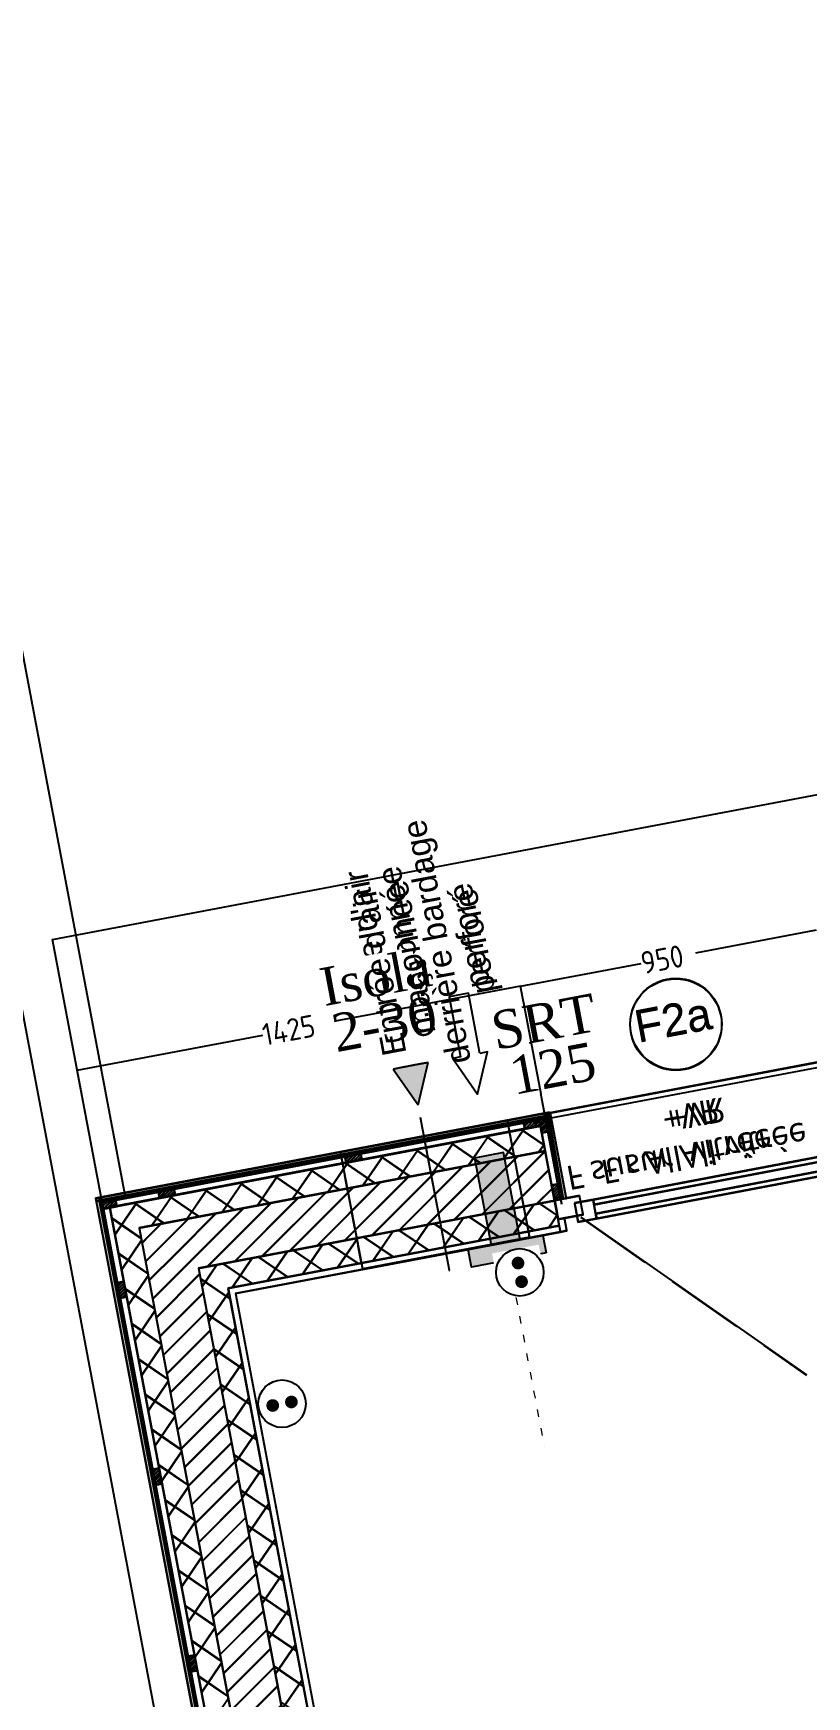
# Model space of a CAD drawing. Header units: centimetres. Extents: x 209280 to 319866, y -365283 to -277503.
# Drawn here: x 237025 to 239468, y -325713 to -320463 of the extents above; entities that cross this region are included whole.
import ezdxf

# ---------------------------------------------------------------- set-up
doc = ezdxf.new("R2010")
doc.units = ezdxf.units.CM
for name, pattern in [('ACAD_ISO03W100', [30, 12, -18]), ('prelem_vmc', [0.222222, 0.111111, -0.111111]), ('prlm_eu-4', [1.574803, 0.984252, -0.19685, 0.19685, -0.19685]), ('Style de ligne -2', [0.694425, 0.48607, -0.208355])]:
    doc.linetypes.add(name, pattern=pattern)
doc.layers.get('0').update_dxf_attribs({"color": 252})
for name, color, linetype, lineweight in [('0-PROJET-BOIS', 7, 'Continuous', 5), ('0-PROJET-DESSINS CRÉES', 7, 'Continuous', 9), ("0-PROJET-ENTREE D'AIR", 7, 'Continuous', 18), ('0-PROJET-MENUISERIES EXT', 7, 'Continuous', 5), ('0-PROJET-MUR BETON', 7, 'Continuous', 35), ('0-PROJET-TEXTE', 7, 'Continuous', 5), ('prlm-ELEC-CFO', 1, 'Continuous', 25)]:
    doc.layers.add(name, color=color, linetype=linetype, lineweight=lineweight)
for name, color, linetype in [('3-BAT C-Niveau 1', 252, 'Continuous'), ('prlm-MOD-PB', 123, 'Continuous'), ('prlm-VMC', 93, 'Continuous')]:
    doc.layers.add(name, color=color, linetype=linetype)
doc.layers.add('prlm-ZEROPLOT', color=254, linetype='Continuous', plot=False)
doc.styles.add('Helvetica', font='arial.ttf')
doc.styles.add('Lucida Grande', font='')
doc.styles.add('prlm-vmc', font='pala.ttf', dxfattribs={"height": 14})
doc.styles.get("Standard").update_dxf_attribs({"font": 'isocp.shx', "height": 100})
doc.styles.get('Lucida Grande').set_extended_font_data('Lucida Grande')
pattern_1 = [(45, (89146.82, 134700.79), (-31.2347524, 39.0434405), [])]
pattern_2 = [(45, (0, 0), (0, -1), [])]

# ---------------------------------------------------------------- blocks, each defined once
blk = doc.blocks.new('Groupe-39-1')
at = {"linetype": 'Continuous'}
for p, q in [((14665.18, -44984.62), (14835.52, -45884.08)), ((14932.25, -46507.73), (14648.45, -45009.16))]:
    blk.add_line(p, q, dxfattribs=at)
blk = doc.blocks.new('Groupe-246-1')
at = {"linetype": 'Continuous'}
h = blk.add_hatch(dxfattribs=at)
h.set_pattern_fill('BOIS 45', color=256, style=0, pattern_type=2)
h.set_pattern_definition(pattern_2)
h.paths.add_polyline_path([(14961.18, -45859.57), (14966.1, -45858.64), (14966.6, -45861.29), (14961.69, -45862.22)])
h = blk.add_hatch(dxfattribs=at)
h.set_pattern_fill('BOIS 45', color=256, style=0, pattern_type=2)
h.set_pattern_definition(pattern_2)
h.paths.add_polyline_path([(14961.18, -45859.57), (14966.1, -45858.64), (14966.6, -45861.29), (14961.69, -45862.22)])
h = blk.add_hatch(dxfattribs=at)
h.set_pattern_fill('BOIS 45', color=256, style=0, pattern_type=2)
h.set_pattern_definition(pattern_2)
h.paths.add_polyline_path([(14967.03, -45863.55), (14966.1, -45858.64), (14968.75, -45858.14), (14969.68, -45863.05)])
h = blk.add_hatch(dxfattribs=at)
h.set_pattern_fill('BOIS 45', color=256, style=0, pattern_type=2)
h.set_pattern_definition(pattern_2)
h.paths.add_polyline_path([(14967.03, -45863.55), (14966.1, -45858.64), (14968.75, -45858.14), (14969.68, -45863.05)])
h = blk.add_hatch(dxfattribs=at)
h.set_pattern_fill('BOIS 45', color=256, style=0, pattern_type=2)
h.set_pattern_definition(pattern_2)
h.paths.add_polyline_path([(14904.74, -45870.26), (14909.66, -45869.33), (14910.16, -45871.98), (14905.25, -45872.91)])
h = blk.add_hatch(dxfattribs=at)
h.set_pattern_fill('BOIS 45', color=256, style=0, pattern_type=2)
h.set_pattern_definition(pattern_2)
h.paths.add_polyline_path([(14904.74, -45870.26), (14909.66, -45869.33), (14910.16, -45871.98), (14905.25, -45872.91)])
h = blk.add_hatch(dxfattribs=at)
h.set_pattern_fill('BOIS 45', color=256, style=0, pattern_type=2)
h.set_pattern_definition(pattern_2)
h.paths.add_polyline_path([(14845.79, -45881.42), (14850.7, -45880.49), (14851.21, -45883.15), (14846.29, -45884.08)])
h = blk.add_hatch(dxfattribs=at)
h.set_pattern_fill('BOIS 45', color=256, style=0, pattern_type=2)
h.set_pattern_definition(pattern_2)
h.paths.add_polyline_path([(14845.79, -45881.42), (14850.7, -45880.49), (14851.21, -45883.15), (14846.29, -45884.08)])
h = blk.add_hatch(dxfattribs=at)
h.set_pattern_fill('BOIS 45', color=256, style=0, pattern_type=2)
h.set_pattern_definition(pattern_2)
h.paths.add_polyline_path([(14971.06, -45884.87), (14970.13, -45879.96), (14972.79, -45879.46), (14973.72, -45884.37)])
h = blk.add_hatch(dxfattribs=at)
h.set_pattern_fill('BOIS 45', color=256, style=0, pattern_type=2)
h.set_pattern_definition(pattern_2)
h.paths.add_polyline_path([(14971.06, -45884.87), (14970.13, -45879.96), (14972.79, -45879.46), (14973.72, -45884.37)])
h = blk.add_hatch(dxfattribs=at)
h.set_pattern_fill('BOIS 45', color=256, style=0, pattern_type=2)
h.set_pattern_definition(pattern_2)
h.paths.add_polyline_path([(14827.36, -45885.02), (14832.27, -45884.09), (14832.78, -45886.75), (14827.86, -45887.68)])
h = blk.add_hatch(dxfattribs=at)
h.set_pattern_fill('BOIS 45', color=256, style=0, pattern_type=2)
h.set_pattern_definition(pattern_2)
h.paths.add_polyline_path([(14833.19, -45915.81), (14832.26, -45910.89), (14834.91, -45910.39), (14835.84, -45915.3)])
h = blk.add_hatch(dxfattribs=at)
h.set_pattern_fill('BOIS 45', color=256, style=0, pattern_type=2)
h.set_pattern_definition(pattern_2)
h.paths.add_polyline_path([(14844.35, -45974.76), (14843.42, -45969.84), (14846.08, -45969.34), (14847.01, -45974.25)])
h = blk.add_hatch(dxfattribs=at)
h.set_pattern_fill('BOIS 45', color=256, style=0, pattern_type=2)
h.set_pattern_definition(pattern_2)
h.paths.add_polyline_path([(14855.52, -46033.71), (14854.59, -46028.8), (14857.24, -46028.29), (14858.17, -46033.21)])
h = blk.add_hatch(dxfattribs=at)
h.set_pattern_fill('BOIS 45', color=256, style=0, pattern_type=2)
h.set_pattern_definition(pattern_2)
h.paths.add_polyline_path([(14866.68, -46092.66), (14865.75, -46087.75), (14868.4, -46087.25), (14869.34, -46092.16)])
h = blk.add_hatch(dxfattribs=at)
h.set_pattern_fill('BOIS 45', color=256, style=0, pattern_type=2)
h.set_pattern_definition(pattern_2)
h.paths.add_polyline_path([(14877.85, -46151.61), (14876.92, -46146.7), (14879.57, -46146.2), (14880.5, -46151.11)])
h = blk.add_hatch(dxfattribs=at)
h.set_pattern_fill('BOIS 45', color=256, style=0, pattern_type=2)
h.set_pattern_definition(pattern_2)
h.paths.add_polyline_path([(14889.48, -46213.02), (14888.54, -46208.11), (14891.2, -46207.6), (14892.13, -46212.52)])
h = blk.add_hatch(dxfattribs=at)
h.set_pattern_fill('BOIS 45', color=256, style=0, pattern_type=2)
h.set_pattern_definition(pattern_2)
h.paths.add_polyline_path([(14900.64, -46271.97), (14899.71, -46267.06), (14902.36, -46266.56), (14903.29, -46271.47)])
h = blk.add_hatch(dxfattribs=at)
h.set_pattern_fill('BOIS 45', color=256, style=0, pattern_type=2)
h.set_pattern_definition(pattern_2)
h.paths.add_polyline_path([(14907.36, -46307.44), (14906.43, -46302.52), (14909.08, -46302.02), (14910.01, -46306.93)])
h = blk.add_hatch(dxfattribs=at)
h.set_pattern_fill('BOIS 45', color=256, style=0, pattern_type=2)
h.set_pattern_definition(pattern_2)
h.paths.add_polyline_path([(14907.36, -46307.44), (14912.27, -46306.51), (14912.77, -46309.16), (14907.86, -46310.09)])
h = blk.add_hatch(dxfattribs=at)
h.set_pattern_fill('BOIS 45', color=256, style=0, pattern_type=2)
h.set_pattern_definition(pattern_2)
h.paths.add_polyline_path([(14928.68, -46303.4), (14933.59, -46302.47), (14934.09, -46305.12), (14929.18, -46306.05)])
at = {"linetype": 'Continuous', "flags": 128}
for points in [[(14826.36, -45885.1), (14826.17, -45884.12), (14969.55, -45856.97), (14969.73, -45857.95)], [(14966.6, -45861.29), (14830.5, -45887.07), (14910.01, -46306.93), (14933.59, -46302.47), (14934.14, -46305.37), (14907.95, -46310.33), (14827.34, -45884.92), (14969.15, -45858.06), (14973.72, -45884.37), (14971.06, -45884.87)], [(14961.18, -45859.57), (14966.1, -45858.64), (14966.6, -45861.29), (14961.69, -45862.22)], [(14961.18, -45859.57), (14966.1, -45858.64), (14966.6, -45861.29), (14961.69, -45862.22)], [(14967.03, -45863.55), (14966.1, -45858.64), (14968.75, -45858.14), (14969.68, -45863.05)], [(14967.03, -45863.55), (14966.1, -45858.64), (14968.75, -45858.14), (14969.68, -45863.05)], [(14968.75, -45858.14), (14969.73, -45857.95), (14974.7, -45884.19), (14973.72, -45884.37)], [(14968.75, -45858.14), (14969.73, -45857.95), (14974.7, -45884.19), (14973.72, -45884.37)], [(14904.74, -45870.26), (14909.66, -45869.33), (14910.16, -45871.98), (14905.25, -45872.91)], [(14904.74, -45870.26), (14909.66, -45869.33), (14910.16, -45871.98), (14905.25, -45872.91)], [(14845.79, -45881.42), (14850.7, -45880.49), (14851.21, -45883.15), (14846.29, -45884.08)], [(14845.79, -45881.42), (14850.7, -45880.49), (14851.21, -45883.15), (14846.29, -45884.08)], [(14971.06, -45884.87), (14970.13, -45879.96), (14972.79, -45879.46), (14973.72, -45884.37)], [(14971.06, -45884.87), (14970.13, -45879.96), (14972.79, -45879.46), (14973.72, -45884.37)], [(14826.17, -45884.12), (14827.15, -45883.93), (14908.04, -46311.07), (14907.06, -46311.26)], [(14827.36, -45885.02), (14832.27, -45884.09), (14832.78, -45886.75), (14827.86, -45887.68)], [(14833.19, -45915.81), (14832.26, -45910.89), (14834.91, -45910.39), (14835.84, -45915.3)], [(14844.35, -45974.76), (14843.42, -45969.84), (14846.08, -45969.34), (14847.01, -45974.25)], [(14855.52, -46033.71), (14854.59, -46028.8), (14857.24, -46028.29), (14858.17, -46033.21)], [(14866.68, -46092.66), (14865.75, -46087.75), (14868.4, -46087.25), (14869.34, -46092.16)], [(14877.85, -46151.61), (14876.92, -46146.7), (14879.57, -46146.2), (14880.5, -46151.11)], [(14889.48, -46213.02), (14888.54, -46208.11), (14891.2, -46207.6), (14892.13, -46212.52)], [(14900.64, -46271.97), (14899.71, -46267.06), (14902.36, -46266.56), (14903.29, -46271.47)], [(14907.36, -46307.44), (14906.43, -46302.52), (14909.08, -46302.02), (14910.01, -46306.93)], [(14907.36, -46307.44), (14912.27, -46306.51), (14912.77, -46309.16), (14907.86, -46310.09)], [(14908.09, -46311.06), (14907.9, -46310.08), (14934.09, -46305.12), (14934.28, -46306.1)], [(14928.68, -46303.4), (14933.59, -46302.47), (14934.09, -46305.12), (14929.18, -46306.05)]]:
    blk.add_lwpolyline(points, close=True, dxfattribs=at)
blk = doc.blocks.new('Groupe-283-1')
at = {"linetype": 'Continuous'}
blk.add_circle((15009.37, -45829.24), 14.45, dxfattribs=at)
at = {"insert": (14995.56, -45825.13), "char_height": 10.087, "attachment_point": 1, "rotation": 10.7236, "line_spacing_factor": 0.834288, "style": 'Helvetica'}
blk.add_mtext('F2a', dxfattribs=at)
blk = doc.blocks.new('PORTE FENETRE TYPE 3')
at = {"linetype": 'Style de ligne -2', "ltscale": 50.8}
blk.add_line((5.11, 14.73), (65.94, 76.94), dxfattribs=at)
at = {"linetype": 'Continuous', "lineweight": 25, "flags": 128}
for points in [[(-2, 18), (0, 18), (0, 14)], [(97, 18), (95, 18), (95, 14)], [(0, 7.7), (0, -18), (-2, -18)], [(95, 7.7), (95, -18), (97, -18)]]:
    blk.add_lwpolyline(points, dxfattribs=at)
at = {"linetype": 'Continuous', "flags": 128}
for points in [[(4, 16), (10, 16), (10, 10), (4, 10)], [(10, 16), (85, 16), (85, 14.5), (10, 14.5)], [(85, 16), (91, 16), (91, 10), (85, 10)], [(-2, 14), (6, 14), (6, 8), (-2, 8)], [(10, 11.5), (85, 11.5), (85, 10), (10, 10)], [(89, 14), (97, 14), (97, 8), (89, 8)]]:
    blk.add_lwpolyline(points, close=True, dxfattribs=at)
blk.add_lwpolyline([(0, 9.5), (0, -19.5), (95, -19.5), (95, 9.5)], dxfattribs=at)
at = {"linetype": 'Style de ligne -2', "ltscale": 50.8}
blk.add_arc((4, 16), 87, 360, 44.5337, dxfattribs=at)
at = {"insert": (47.21, 5.79), "char_height": 7.6206, "attachment_point": 2, "line_spacing_factor": 0.978845, "style": 'Lucida Grande'}
blk.add_mtext('F sur All vitrée\\P+VR ', dxfattribs=at)
blk = doc.blocks.new('MTC 125-H1')
at = {"linetype": 'prlm_eu-4', "lineweight": 18, "ltscale": 50.8}
for q in [(0, 25.57), (0, 19.68)]:
    blk.add_line((0, -23.6), q, dxfattribs=at)
at = {"linetype": 'Continuous', "lineweight": 18, "flags": 128}
blk.add_lwpolyline([(3.09, 42.18), (-3.09, 42.18), (-5.59, 42.18), (0, 29.68), (5.59, 42.18)], close=True, dxfattribs=at)
at = {"linetype": 'Continuous', "flags": 128}
blk.add_lwpolyline([(-26.8, 19.68), (26.8, 19.68), (26.8, -18), (-26.8, -18)], close=True, dxfattribs=at)
at = {"linetype": 'prelem_vmc', "ltscale": 50.8, "flags": 128}
blk.add_lwpolyline([(-26.8, 19.68), (26.8, 19.68), (26.8, -18), (-26.8, -18)], close=True, dxfattribs=at)
at = {"insert": (-9.53, 79.29), "char_height": 7.5654, "attachment_point": 2, "rotation": 90, "line_spacing_factor": 0.834288, "style": 'Helvetica'}
blk.add_mtext("Entrée d'air\\P maçonnée\\Pderrière bardage\\Pperforé", dxfattribs=at)
blk = doc.blocks.new('xi.EA-Ma')
at = {"layer": 'prlm-MOD-PB'}
blk.add_hatch(color=0, dxfattribs=at).paths.add_polyline_path([(-4.65, 0), (-4.65, -28), (4.65, -28), (4.65, 0)])
at = {"layer": 'prlm-VMC', "linetype": 'ByBlock'}
blk.add_hatch(color=0, dxfattribs=at).paths.add_polyline_path([(-12, 5.6), (12, 5.6), (12, 0), (-12, 0)])
at = {"layer": 'prlm-MOD-PB', "color": 0, "linetype": 'ByBlock', "lineweight": -2, "flags": 128}
blk.add_lwpolyline([(-4.65, 0), (-4.65, -28), (4.65, -28), (4.65, 0)], close=True, dxfattribs=at)
at = {"layer": 'prlm-VMC', "color": 0, "linetype": 'ByBlock', "flags": 128}
for points in [[(-12, 5.6), (12, 5.6), (12, 0), (-12, 0)], [(-3.09, -60.19), (-3.09, -79.51), (3.09, -79.51), (3.09, -60.19), (5.59, -60.19), (0, -47.69), (-5.59, -60.19)]]:
    blk.add_lwpolyline(points, close=True, dxfattribs=at)
at = {"layer": 'prlm-ZEROPLOT', "color": 250, "linetype": 'ACAD_ISO03W100', "lineweight": 0, "ltscale": 0.2}
blk.add_lwpolyline([(0, 5.6), (0, 65.6)], dxfattribs=at)
blk = doc.blocks.new('xi.PC')
at = {"color": 0, "lineweight": 5}
blk.add_wipeout([(-7.5, -7.5), (7.5, -7.5), (7.5, 7.5), (-7.5, 7.5)], dxfattribs=at).dxf.layer = 'prlm-ELEC-CFO'
at = {"layer": 'prlm-ELEC-CFO', "color": 0, "linetype": 'ByBlock', "lineweight": 5, "const_width": 2}
for points in [[(-4, 0, 1), (-2, 0, 1)], [(2, 0, 1), (4, 0, 1)]]:
    blk.add_lwpolyline(points, format="xyb", close=True, dxfattribs=at)
at = {"layer": 'prlm-ELEC-CFO', "color": 0, "linetype": 'ByBlock', "lineweight": -2}
blk.add_circle((0, 0), 7.5, dxfattribs=at)

msp = doc.modelspace()

# ---------------------------------------------------------------- hatches: boundary and pattern name
at = {"layer": '0-PROJET-BOIS', "lineweight": 25}
for points in [[(237224.738, -324148.282), (237222.877, -324138.457), (238656.618, -323866.937), (238658.479, -323876.762)], [(238648.654, -323878.623), (238658.479, -323876.762), (238708.16, -324139.099), (238698.335, -324140.96)], [(238648.654, -323878.623), (238658.479, -323876.762), (238708.16, -324139.099), (238698.335, -324140.96)]]:
    msp.add_hatch(color=256, dxfattribs=at).paths.add_polyline_path(points)
at = {"layer": "0-PROJET-ENTREE D'AIR", "lineweight": 25}
msp.add_hatch(color=256, dxfattribs=at).paths.add_polyline_path([(238247.192, -323715.689), (238186.537, -323727.176), (238161.974, -323731.827), (238240.127, -323844.269), (238271.755, -323711.037)])
at = {"layer": '3-BAT C-Niveau 1', "linetype": 'Continuous'}
h = msp.add_hatch(dxfattribs=at)
h.set_pattern_fill('02_ISOLANT', color=256, scale=10, angle=10.723595, style=0, pattern_type=2)
h.set_pattern_definition([(55.723595, (88960.93, 134700.79), (-66.106423, 45.054865), []), (145.723595, (88960.93, 134700.79), (45.054865, 66.106423), [])])
h.paths.add_polyline_path([(237265.88, -324169.889), (237359.368, -324233.606), (238641.8, -323990.741), (238626.914, -323912.138)])
h = msp.add_hatch(dxfattribs=at)
h.set_pattern_fill('MURS MACONNERIE-2', color=256, scale=10, style=0, pattern_type=2)
h.set_pattern_definition(pattern_1)
h.paths.add_polyline_path([(237359.368, -324233.606), (237546.346, -324361.04), (238671.571, -324147.947), (238641.8, -323990.741)])
h = msp.add_hatch(dxfattribs=at)
h.set_pattern_fill('02_ISOLANT', color=256, scale=10, angle=10.723595, style=0, pattern_type=2)
h.set_pattern_definition([(55.723595, (88960.93, 134700.79), (-66.106423, 45.054865), []), (145.723595, (88960.93, 134700.79), (45.054865, 66.106423), [])])
h.paths.add_polyline_path([(237546.346, -324361.04), (237639.834, -324424.758), (238686.457, -324226.55), (238671.571, -324147.947)])
h = msp.add_hatch(dxfattribs=at)
h.set_pattern_fill('02_ISOLANT', color=256, scale=10, angle=-79.276399, style=0, pattern_type=2)
h.set_pattern_definition([(325.7236, (88960.93, 134700.79), (45.054858, 66.106428), []), (55.7236, (88960.93, 134700.79), (66.106428, -45.054858), [])])
h.paths.add_polyline_path([(237359.368, -324233.606), (237265.88, -324169.889), (238061.015, -328368.542), (238139.618, -328353.657)])
h = msp.add_hatch(dxfattribs=at)
h.set_pattern_fill('MURS MACONNERIE-2', color=256, scale=10, style=0, pattern_type=2)
h.set_pattern_definition(pattern_1)
h.paths.add_polyline_path([(237546.346, -324361.04), (237359.368, -324233.606), (238139.618, -328353.657), (238296.824, -328323.885)])
h = msp.add_hatch(dxfattribs=at)
h.set_pattern_fill('02_ISOLANT', color=256, scale=10, angle=-79.276399, style=0, pattern_type=2)
h.set_pattern_definition([(325.7236, (88960.93, 134700.79), (45.054858, 66.106428), []), (55.7236, (88960.93, 134700.79), (66.106428, -45.054858), [])])
h.paths.add_polyline_path([(237639.834, -324424.758), (237546.346, -324361.04), (238296.824, -328323.885), (238375.426, -328308.999)])

# ---------------------------------------------------------------- linework, layer by layer
at = {"lineweight": 25}
for p, q in [((237085.714, -323322.818), (237085.763, -323322.808)), ((237163.802, -323735.495), (237163.851, -323735.485)), ((238429.763, -324293.599), (238429.773, -324293.648)), ((237847.24, -325409.258), (237847.289, -325409.249)), ((237865.819, -325507.364), (237865.77, -325507.374)), ((237512.106, -325574.35), (237512.155, -325574.341))]:
    msp.add_line(p, q, dxfattribs=at)
for centre in [(237085.714, -323322.818), (237163.802, -323735.495), (238429.763, -324293.599), (237847.24, -325409.258), (237865.819, -325507.364), (237512.106, -325574.35)]:
    msp.add_circle(centre, 0.025, dxfattribs=at)
at = {"layer": '0-PROJET-BOIS', "lineweight": 25}
for p, q in [((237222.877, -324138.457), (238656.618, -323866.937)), ((238658.479, -323876.762), (237224.738, -324148.282)), ((237234.563, -324146.421), (238652.625, -323877.871)), ((238572.999, -323892.95), (238622.125, -323883.647)), ((238572.999, -323892.95), (238622.125, -323883.647)), ((238576.575, -323911.835), (238600.707, -323887.703)), ((238576.575, -323911.835), (238600.707, -323887.703)), ((238579.144, -323919.266), (238613.044, -323885.366)), ((238579.144, -323919.266), (238613.044, -323885.366)), ((238591.48, -323916.93), (238622.545, -323885.865)), ((238591.48, -323916.93), (238622.545, -323885.865)), ((238622.125, -323883.647), (238648.654, -323878.623)), ((238622.125, -323883.647), (238648.654, -323878.623)), ((238631.429, -323932.773), (238622.125, -323883.647)), ((238622.125, -323883.647), (238627.149, -323910.175)), ((238631.429, -323932.773), (238622.125, -323883.647)), ((238622.125, -323883.647), (238627.149, -323910.175)), ((238622.545, -323885.865), (238625.38, -323883.03)), ((238622.545, -323885.865), (238625.38, -323883.03)), ((238624.138, -323894.272), (238637.716, -323880.694)), ((238624.138, -323894.272), (238637.716, -323880.694)), ((238625.73, -323902.68), (238648.834, -323879.576)), ((238625.73, -323902.68), (238648.834, -323879.576)), ((238627.322, -323911.088), (238650.427, -323887.983)), ((238627.322, -323911.088), (238650.427, -323887.983)), ((238648.654, -323878.623), (238658.479, -323876.762)), ((238648.654, -323878.623), (238658.479, -323876.762)), ((238698.335, -324140.96), (238648.654, -323878.623)), ((238648.654, -323878.623), (238657.957, -323927.749)), ((238698.335, -324140.96), (238648.654, -323878.623)), ((238648.654, -323878.623), (238657.957, -323927.749)), ((238652.625, -323877.871), (238698.335, -324140.96)), ((238656.618, -323866.937), (238658.479, -323876.762)), ((238658.479, -323876.762), (238708.16, -324139.099)), ((238658.479, -323876.762), (238708.16, -324139.099)), ((238627.149, -323910.175), (237266.115, -324167.926)), ((238578.022, -323919.479), (238572.999, -323892.95)), ((238578.022, -323919.479), (238572.999, -323892.95)), ((238573.39, -323895.02), (238576.035, -323892.375)), ((238573.39, -323895.02), (238576.035, -323892.375)), ((238574.983, -323903.427), (238588.371, -323890.039)), ((238574.983, -323903.427), (238588.371, -323890.039)), ((238627.149, -323910.175), (238578.022, -323919.479)), ((238627.149, -323910.175), (238578.022, -323919.479)), ((238603.816, -323914.594), (238624.138, -323894.272)), ((238603.816, -323914.594), (238624.138, -323894.272)), ((238616.152, -323912.258), (238625.73, -323902.68)), ((238616.152, -323912.258), (238625.73, -323902.68)), ((238671.806, -324145.984), (238627.149, -323910.175)), ((238628.914, -323919.496), (238652.019, -323896.391)), ((238628.914, -323919.496), (238652.019, -323896.391)), ((238630.507, -323927.903), (238653.611, -323904.799)), ((238630.507, -323927.903), (238653.611, -323904.799)), ((238657.957, -323927.749), (238631.429, -323932.773)), ((238657.957, -323927.749), (238631.429, -323932.773)), ((238636.62, -323931.79), (238655.203, -323913.207)), ((238636.62, -323931.79), (238655.203, -323913.207)), ((238648.956, -323929.454), (238656.796, -323921.614)), ((238648.956, -323929.454), (238656.796, -323921.614)), ((238008.596, -323999.836), (238057.723, -323990.532)), ((238008.596, -323999.836), (238057.723, -323990.532)), ((238013.37, -324025.041), (238045.578, -323992.832)), ((238013.37, -324025.041), (238045.578, -323992.832)), ((238024.014, -324024.396), (238057.748, -323990.662)), ((238024.014, -324024.396), (238057.748, -323990.662)), ((238057.723, -323990.532), (238062.747, -324017.061)), ((238057.723, -323990.532), (238062.747, -324017.061)), ((238013.62, -324026.364), (238008.596, -323999.836)), ((238013.62, -324026.364), (238008.596, -323999.836)), ((238010.185, -324008.225), (238020.905, -323997.505)), ((238010.185, -324008.225), (238020.905, -323997.505)), ((238011.777, -324016.633), (238033.241, -323995.169)), ((238011.777, -324016.633), (238033.241, -323995.169)), ((238062.747, -324017.061), (238013.62, -324026.364)), ((238062.747, -324017.061), (238013.62, -324026.364)), ((238036.35, -324022.06), (238059.34, -323999.07)), ((238036.35, -324022.06), (238059.34, -323999.07)), ((238048.687, -324019.724), (238060.932, -324007.478)), ((238048.687, -324019.724), (238060.932, -324007.478)), ((238061.023, -324017.387), (238062.524, -324015.886)), ((238061.023, -324017.387), (238062.524, -324015.886)), ((238662.503, -324096.857), (238689.031, -324091.833)), ((238662.503, -324096.857), (238689.031, -324091.833)), ((238671.806, -324145.984), (238662.503, -324096.857)), ((238671.806, -324145.984), (238662.503, -324096.857)), ((238663.944, -324104.466), (238673.667, -324094.743)), ((238663.944, -324104.466), (238673.667, -324094.743)), ((238665.536, -324112.874), (238686.004, -324092.406)), ((238665.536, -324112.874), (238686.004, -324092.406)), ((238667.128, -324121.282), (238690.233, -324098.177)), ((238667.128, -324121.282), (238690.233, -324098.177)), ((238689.031, -324091.833), (238698.335, -324140.96)), ((238689.031, -324091.833), (238698.335, -324140.96)), ((237222.877, -324138.457), (237232.702, -324136.596)), ((237224.738, -324148.282), (237222.877, -324138.457)), ((237234.765, -324147.486), (237283.891, -324138.182)), ((237239.788, -324174.014), (237234.765, -324147.486)), ((237235.745, -324152.665), (237242.363, -324146.047)), ((237237.338, -324161.073), (237254.699, -324143.711)), ((237238.93, -324169.48), (237267.036, -324141.375)), ((237245.472, -324172.938), (237279.372, -324139.038)), ((237257.808, -324170.602), (237284.9, -324143.51)), ((237283.891, -324138.182), (237288.915, -324164.711)), ((237419.075, -324111.479), (237468.201, -324102.175)), ((237419.075, -324111.479), (237468.201, -324102.175)), ((237424.098, -324138.007), (237419.075, -324111.479)), ((237424.098, -324138.007), (237419.075, -324111.479)), ((237420.326, -324118.085), (237428.767, -324109.643)), ((237420.326, -324118.085), (237428.767, -324109.643)), ((237421.918, -324126.492), (237441.103, -324107.307)), ((237421.918, -324126.492), (237441.103, -324107.307)), ((237423.51, -324134.9), (237453.439, -324104.971)), ((237423.51, -324134.9), (237453.439, -324104.971)), ((237473.225, -324128.704), (237424.098, -324138.007)), ((237473.225, -324128.704), (237424.098, -324138.007)), ((237431.876, -324136.534), (237465.776, -324102.634)), ((237431.876, -324136.534), (237465.776, -324102.634)), ((237444.212, -324134.198), (237469.481, -324108.93)), ((237444.212, -324134.198), (237469.481, -324108.93)), ((237456.548, -324131.862), (237471.073, -324117.337)), ((237456.548, -324131.862), (237471.073, -324117.337)), ((237468.201, -324102.175), (237473.225, -324128.704)), ((237468.201, -324102.175), (237473.225, -324128.704)), ((237468.885, -324129.526), (237472.665, -324125.745)), ((237468.885, -324129.526), (237472.665, -324125.745)), ((238668.721, -324129.689), (238691.825, -324106.585)), ((238668.721, -324129.689), (238691.825, -324106.585)), ((238670.313, -324138.097), (238693.417, -324114.993)), ((238670.313, -324138.097), (238693.417, -324114.993)), ((238698.335, -324140.96), (238671.806, -324145.984)), ((238698.335, -324140.96), (238671.806, -324145.984)), ((238698.335, -324140.96), (238671.806, -324145.984)), ((238672.571, -324145.839), (238695.01, -324123.4)), ((238672.571, -324145.839), (238695.01, -324123.4)), ((238684.907, -324143.503), (238696.602, -324131.808)), ((238684.907, -324143.503), (238696.602, -324131.808)), ((238697.244, -324141.166), (238698.194, -324140.216)), ((238697.244, -324141.166), (238698.194, -324140.216)), ((238708.16, -324139.099), (238698.335, -324140.96)), ((238708.16, -324139.099), (238698.335, -324140.96)), ((237288.915, -324164.711), (237239.788, -324174.014)), ((237270.144, -324168.266), (237286.492, -324151.918)), ((237282.481, -324165.929), (237288.085, -324160.325)), ((237283.754, -324406.171), (237310.282, -324401.147)), ((237293.058, -324455.298), (237283.754, -324406.171)), ((237285.105, -324413.305), (237294.221, -324404.189)), ((237286.697, -324421.713), (237306.558, -324401.853)), ((237288.289, -324430.121), (237311.394, -324407.016)), ((237310.282, -324401.147), (237319.586, -324450.274)), ((237289.882, -324438.528), (237312.986, -324415.424)), ((237291.474, -324446.936), (237314.578, -324423.832)), ((237319.586, -324450.274), (237293.058, -324455.298)), ((237293.125, -324455.285), (237316.171, -324432.24)), ((237305.461, -324452.949), (237317.763, -324440.647)), ((237317.797, -324450.613), (237319.355, -324449.055)), ((237395.397, -324995.693), (237421.925, -324990.669)), ((237421.925, -324990.669), (237431.229, -325039.796)), ((237404.7, -325044.82), (237395.397, -324995.693)), ((237396.562, -325001.848), (237404.428, -324993.983)), ((237398.155, -325010.256), (237416.764, -324991.646)), ((237399.747, -325018.663), (237422.851, -324995.559)), ((237401.339, -325027.071), (237424.444, -325003.967)), ((237402.931, -325035.479), (237426.036, -325012.374)), ((237404.524, -325043.887), (237427.628, -325020.782)), ((237431.229, -325039.796), (237404.7, -325044.82)), ((237415.668, -325042.743), (237429.22, -325029.19)), ((237428.004, -325040.406), (237430.813, -325037.598)), ((237507.04, -325585.215), (237533.568, -325580.191)), ((237516.343, -325634.341), (237507.04, -325585.215)), ((237508.02, -325590.391), (237514.634, -325583.776)), ((237509.612, -325598.798), (237526.97, -325581.44)), ((237511.204, -325607.206), (237534.309, -325584.102)), ((237512.797, -325615.614), (237535.901, -325592.509)), ((237514.389, -325624.022), (237537.493, -325600.917)), ((237515.981, -325632.429), (237539.085, -325609.325)), ((237525.874, -325632.537), (237540.678, -325617.733)), ((237533.568, -325580.191), (237542.872, -325629.317)), ((237542.872, -325629.317), (237516.343, -325634.341)), ((237538.21, -325630.2), (237542.27, -325626.14))]:
    msp.add_line(p, q, dxfattribs=at)
at = {"layer": '0-PROJET-DESSINS CRÉES', "lineweight": 25}
for p, q in [((238643.079, -323886.803), (238623.428, -323890.524)), ((238690.899, -324139.315), (238643.079, -323886.803)), ((238710.064, -324240.516), (238702.621, -324201.214)), ((238690.414, -324244.237), (238710.064, -324240.516))]:
    msp.add_line(p, q, dxfattribs=at)
at = {"layer": "0-PROJET-ENTREE D'AIR", "lineweight": 25}
for p, q in [((238186.537, -323727.176), (238161.974, -323731.827)), ((238247.192, -323715.689), (238186.537, -323727.176)), ((238240.127, -323844.269), (238271.755, -323711.037)), ((238271.755, -323711.037), (238247.192, -323715.689)), ((238161.974, -323731.827), (238240.127, -323844.269)), ((238339.26, -324367.731), (238247.775, -323884.654)), ((237995.415, -323992.39), (238522.054, -323892.656)), ((237995.415, -323992.39), (238522.054, -323892.656)), ((238522.054, -323892.656), (238592.16, -324262.844)), ((238522.054, -323892.656), (238592.16, -324262.844)), ((238065.52, -324362.579), (237995.415, -323992.39)), ((238065.52, -324362.579), (237995.415, -323992.39)), ((238339.26, -324367.731), (238258.734, -323942.523)), ((238592.16, -324262.844), (238065.52, -324362.579)), ((238592.16, -324262.844), (238065.52, -324362.579))]:
    msp.add_line(p, q, dxfattribs=at)
at = {"layer": '0-PROJET-MENUISERIES EXT', "lineweight": 25}
for p, q in [((238694.248, -324157), (238640.287, -323872.065)), ((239530.334, -324003.752), (238793.432, -324143.306)), ((238796.223, -324158.044), (239533.125, -324018.49)), ((239538.708, -324047.967), (238801.805, -324187.52)), ((238804.596, -324202.258), (239541.499, -324062.705)), ((238750.409, -324131.098), (238671.806, -324145.984)), ((238671.806, -324145.984), (238682.971, -324204.936)), ((238793.432, -324143.306), (238734.48, -324154.47)), ((238761.574, -324190.05), (238750.409, -324131.098)), ((238793.432, -324143.306), (238796.223, -324158.044)), ((238804.596, -324202.258), (238793.432, -324143.306)), ((238682.971, -324204.936), (238761.574, -324190.05)), ((238734.48, -324154.47), (238745.644, -324213.422)), ((238745.644, -324213.422), (238804.596, -324202.258)), ((238754.221, -324198.882), (239467.578, -324696.899)), ((238801.805, -324187.52), (238804.596, -324202.258))]:
    msp.add_line(p, q, dxfattribs=at)
at = {"layer": '0-PROJET-MUR BETON', "lineweight": 25}
for p, q in [((237242.743, -324151.997), (238623.428, -323890.524)), ((237242.743, -324151.997), (238623.428, -323890.524)), ((237266.115, -324167.926), (238627.149, -323910.175)), ((238510.866, -324013.618), (238574.584, -323920.13)), ((238638.729, -323971.322), (238566.002, -323921.755)), ((238690.414, -324244.237), (238623.428, -323890.524)), ((237359.603, -324231.643), (238642.035, -323988.778)), ((237359.603, -324231.643), (238642.035, -323988.778)), ((238177.382, -324076.773), (238241.1, -323983.285)), ((238326.007, -324048.627), (238232.518, -323984.91)), ((238288.544, -324055.722), (238352.261, -323962.233)), ((238437.168, -324027.575), (238343.68, -323963.858)), ((238399.705, -324034.67), (238463.422, -323941.181)), ((238442.341, -324189.44), (238642.189, -323989.591)), ((238548.329, -324006.524), (238454.841, -323942.807)), ((238622.028, -323992.567), (238638.246, -323968.771)), ((237955.06, -324118.876), (238018.777, -324025.388)), ((238103.684, -324090.73), (238010.196, -324027.013)), ((238066.221, -324097.825), (238129.938, -324004.336)), ((238214.846, -324069.678), (238121.357, -324005.961)), ((238182.251, -324238.695), (238383.139, -324037.807)), ((238268.948, -324222.277), (238469.835, -324021.389)), ((238355.644, -324205.858), (238556.532, -324004.97)), ((237621.576, -324182.031), (237685.293, -324088.542)), ((237770.2, -324153.885), (237676.712, -324090.168)), ((237732.737, -324160.979), (237796.455, -324067.491)), ((237881.362, -324132.833), (237787.873, -324069.116)), ((237843.899, -324139.928), (237907.616, -324046.439)), ((237992.523, -324111.782), (237899.034, -324048.064)), ((237922.161, -324287.951), (238123.048, -324087.063)), ((238008.858, -324271.532), (238209.745, -324070.644)), ((238095.554, -324255.114), (238296.442, -324054.226)), ((238529.038, -324173.021), (238653.379, -324048.68)), ((237399.253, -324224.134), (237462.971, -324130.646)), ((237547.878, -324195.988), (237454.389, -324132.271)), ((237510.415, -324203.083), (237574.132, -324109.594)), ((237546.581, -324359.077), (238671.806, -324145.984)), ((237659.039, -324174.936), (237565.551, -324111.219)), ((237662.071, -324337.206), (237862.958, -324136.318)), ((237748.767, -324320.788), (237949.655, -324119.9)), ((237835.464, -324304.369), (238036.352, -324103.481)), ((238615.734, -324156.603), (238664.569, -324107.768)), ((237272.553, -324201.92), (237366.041, -324265.637)), ((237282.352, -324253.662), (237317.101, -324202.676)), ((237317.076, -324202.659), (237351.809, -324151.697)), ((237436.717, -324217.039), (237343.228, -324153.322)), ((237435.08, -324283.084), (237516.172, -324201.992)), ((237476.874, -324311.569), (237602.868, -324185.574)), ((237518.667, -324340.053), (237689.565, -324169.155)), ((237575.374, -324353.625), (237776.262, -324152.737)), ((238319.715, -324294.084), (238383.432, -324200.596)), ((238495.311, -324260.83), (238401.823, -324197.113)), ((238430.876, -324273.033), (238494.593, -324179.544)), ((238606.473, -324239.778), (238512.984, -324176.061)), ((238542.037, -324251.981), (238605.755, -324158.493)), ((238680.832, -324193.645), (238624.145, -324155.01)), ((238653.199, -324230.93), (238680.349, -324191.093)), ((237368.622, -324279.264), (237393.286, -324254.6)), ((237393.286, -324254.6), (237429.475, -324218.411)), ((237640.069, -324422.795), (238686.692, -324224.587)), ((237663.441, -324438.724), (238690.414, -324244.237)), ((237663.441, -324438.724), (238690.414, -324244.237)), ((238097.392, -324336.187), (238161.109, -324242.699)), ((238272.989, -324302.933), (238179.5, -324239.216)), ((238208.553, -324315.136), (238272.271, -324221.647)), ((238384.15, -324281.882), (238290.662, -324218.164)), ((237303.403, -324364.824), (237367.12, -324271.335)), ((237379.812, -324338.352), (237435.08, -324283.084)), ((237763.908, -324399.342), (237827.626, -324305.854)), ((237939.505, -324366.088), (237846.016, -324302.371)), ((237875.07, -324378.291), (237938.787, -324284.802)), ((238050.666, -324345.036), (237957.178, -324281.319)), ((237986.231, -324357.239), (238049.948, -324263.75)), ((238161.828, -324323.985), (238068.339, -324260.268)), ((237293.604, -324313.081), (237387.093, -324376.798)), ((237391.002, -324397.44), (237476.874, -324311.569)), ((237402.192, -324456.529), (237518.667, -324340.053)), ((237581.502, -324382.878), (237605.303, -324347.957)), ((237717.182, -324408.191), (237623.694, -324344.474)), ((237652.747, -324420.394), (237716.464, -324326.905)), ((237828.344, -324387.139), (237734.855, -324323.422)), ((237324.455, -324475.985), (237388.172, -324382.496)), ((237413.382, -324515.617), (237550.297, -324378.702)), ((237553.018, -324393.071), (237646.507, -324456.789)), ((237557.709, -324417.842), (237581.527, -324382.895)), ((237314.656, -324424.242), (237408.144, -324487.96)), ((237424.572, -324574.705), (237561.487, -324437.79)), ((237578.761, -324529.003), (237642.478, -324435.514)), ((237345.506, -324587.146), (237409.223, -324493.658)), ((237435.762, -324633.793), (237572.677, -324496.878)), ((237574.07, -324504.233), (237667.559, -324567.95)), ((237335.707, -324535.404), (237429.196, -324599.121)), ((237446.952, -324692.881), (237583.867, -324555.966)), ((237599.813, -324640.164), (237663.53, -324546.676)), ((237366.558, -324698.308), (237430.275, -324604.819)), ((237458.142, -324751.969), (237595.057, -324615.054)), ((237595.122, -324615.394), (237688.61, -324679.111)), ((237356.759, -324646.565), (237450.248, -324710.282)), ((237469.332, -324811.057), (237606.247, -324674.142)), ((237620.864, -324751.326), (237684.581, -324657.837)), ((237387.609, -324809.469), (237451.327, -324715.98)), ((237377.811, -324757.726), (237471.299, -324821.443)), ((237480.522, -324870.146), (237617.437, -324733.231)), ((237408.661, -324920.63), (237472.378, -324827.141)), ((237491.712, -324929.234), (237628.627, -324792.319)), ((237398.862, -324868.888), (237492.351, -324932.605)), ((237502.902, -324988.322), (237639.817, -324851.407)), ((237429.713, -325031.791), (237493.43, -324938.303)), ((237514.092, -325047.41), (237651.007, -324910.495)), ((237419.914, -324980.049), (237513.402, -325043.766)), ((237525.282, -325106.498), (237662.198, -324969.583)), ((237658.276, -324948.878), (237751.765, -325012.595)), ((237536.472, -325165.586), (237673.388, -325028.671)), ((237684.019, -325084.809), (237747.736, -324991.321)), ((237440.965, -325091.21), (237534.454, -325154.927)), ((237450.764, -325142.953), (237514.481, -325049.464)), ((237547.663, -325224.675), (237684.578, -325087.759)), ((237679.328, -325060.039), (237772.817, -325123.756)), ((237558.853, -325283.763), (237695.768, -325146.848)), ((237705.07, -325195.971), (237768.788, -325102.482)), ((237471.816, -325254.114), (237535.533, -325160.625)), ((237700.38, -325171.2), (237793.868, -325234.918)), ((237462.017, -325202.371), (237555.505, -325266.089)), ((237570.043, -325342.851), (237706.958, -325205.936)), ((237726.122, -325307.132), (237789.839, -325213.643)), ((237492.867, -325365.275), (237556.585, -325271.787)), ((237581.233, -325401.939), (237718.148, -325265.024)), ((237721.431, -325282.362), (237814.92, -325346.079)), ((237483.068, -325313.533), (237576.557, -325377.25)), ((237592.423, -325461.027), (237729.338, -325324.112)), ((237747.174, -325418.293), (237810.891, -325324.805)), ((237513.919, -325476.437), (237577.636, -325382.948)), ((237603.613, -325520.115), (237740.528, -325383.2)), ((237742.483, -325393.523), (237835.971, -325457.24)), ((237504.12, -325424.694), (237597.609, -325488.411)), ((237614.803, -325579.204), (237751.718, -325442.288)), ((237768.225, -325529.455), (237831.942, -325435.966)), ((237534.971, -325587.598), (237598.688, -325494.109)), ((237625.993, -325638.292), (237762.908, -325501.377)), ((237763.534, -325504.684), (237857.023, -325568.401)), ((237525.172, -325535.855), (237618.66, -325599.572)), ((237637.183, -325697.38), (237774.098, -325560.465)), ((237789.277, -325640.616), (237852.994, -325547.127)), ((237556.022, -325698.759), (237619.739, -325605.27)), ((237648.373, -325756.468), (237785.288, -325619.553)), ((237784.586, -325615.846), (237878.074, -325679.563)), ((237546.223, -325647.017), (237639.712, -325710.734)), ((237810.328, -325751.777), (237874.046, -325658.288)), ((237659.563, -325815.556), (237796.478, -325678.641))]:
    msp.add_line(p, q, dxfattribs=at)
at = {"layer": '0-PROJET-TEXTE', "lineweight": 25}
for p, q in [((239497.56, -323293.531), (239116.876, -323365.624)), ((237242.731, -324151.934), (237085.714, -323322.818)), ((237163.851, -323735.485), (237749.371, -323624.6)), ((237242.68, -324152.008), (237163.802, -323735.495))]:
    msp.add_line(p, q, dxfattribs=at)
msp.add_circle((239054.886, -323589.605), 144.471, dxfattribs=at)
at = {"layer": '3-BAT C-Niveau 1', "linetype": 'Continuous'}
for p, q in [((237242.508, -324153.96), (238623.193, -323892.487)), ((237265.88, -324169.889), (238626.914, -323912.138)), ((237359.368, -324233.606), (238641.8, -323990.741)), ((237242.508, -324153.96), (238041.364, -328372.264)), ((237265.88, -324169.889), (238061.015, -328368.542)), ((237639.834, -324424.758), (238686.457, -324226.55)), ((237663.206, -324440.687), (238690.178, -324246.2)), ((237546.346, -324361.04), (238296.824, -328323.885)), ((237639.834, -324424.758), (238375.426, -328308.999)), ((237663.206, -324440.687), (238395.077, -328305.278))]:
    msp.add_line(p, q, dxfattribs=at)
at = {"layer": '3-BAT C-Niveau 1', "linetype": 'Continuous', "lineweight": 25}
for p, q in [((237242.508, -324153.96), (238623.193, -323892.487)), ((238690.178, -324246.2), (238623.193, -323892.487)), ((237359.368, -324233.606), (238641.8, -323990.741)), ((237546.346, -324361.04), (238671.571, -324147.947)), ((237242.508, -324153.96), (238041.364, -328372.264)), ((237359.368, -324233.606), (238139.618, -328353.657)), ((237663.206, -324440.687), (238690.178, -324246.2)), ((237546.346, -324361.04), (238296.824, -328323.885)), ((237663.206, -324440.687), (238395.077, -328305.278))]:
    msp.add_line(p, q, dxfattribs=at)

# ---------------------------------------------------------------- block references
at = {"layer": '3-BAT C-Niveau 1', "xscale": 10, "yscale": 10, "zscale": 10}
for name in ['Groupe-39-1', 'Groupe-283-1', 'Groupe-246-1']:
    msp.add_blockref(name, (88960.928, 134700.79), dxfattribs=at)
at = {"layer": '3-BAT C-Niveau 1', "yscale": 10, "zscale": 10}
for name, p, xscale, rotation in [('MTC 125-H1', (238295.112, -324137.818), 10, 10.72359474389049), ('PORTE FENETRE TYPE 3', (238676.336, -324065.623), -10, 190.7235947438801)]:
    msp.add_blockref(name, p, dxfattribs=dict(at, xscale=xscale, rotation=rotation))
at = {"layer": 'prlm-VMC', "xscale": 10, "yscale": 10, "zscale": 10, "rotation": 190.7235947445444}
msp.add_blockref('xi.EA-Ma', (238516.653, -324279.401), dxfattribs=at)

# ---------------------------------------------------------------- texts
at = {"layer": '0-PROJET-MENUISERIES EXT', "lineweight": 25, "extrusion": (0, 0, -1), "style": 'Lucida Grande'}
for s, height, p in [('+VR', 76.2055, (-239006.878, -323855.961)), ('F sur All vitrée', 76.20551, (-238703.771, -324039.895))]:
    msp.add_text(s, height=height, rotation=169.276399, dxfattribs=at).set_placement(p)
at = {"layer": '0-PROJET-TEXTE', "lineweight": 25}
msp.add_text('950', height=70, rotation=10.723601, dxfattribs=at).set_placement((238951.445, -323432.575))
at = {"layer": '0-PROJET-TEXTE', "lineweight": 25, "style": 'Helvetica'}
msp.add_text('F2a', height=100.8724, rotation=10.723601, dxfattribs=at).set_placement((238935.504, -323647.615))

# ---------------------------------------------------------------- next in the draw order: texts
at = {"layer": 'prlm-VMC', "linetype": 'ByBlock', "lineweight": -2, "insert": (238094.921, -323382.848), "char_height": 120, "width": 236.73962, "attachment_point": 2, "rotation": 10.723601, "line_spacing_factor": 0.75, "style": 'prlm-vmc', "bg_fill": 3, "box_fill_scale": 1.1, "bg_fill_color": 256, "bg_fill_transparency": 0}
msp.add_mtext('Isola\\P2-30', dxfattribs=at)
at = {"layer": 'prlm-VMC', "insert": (238626.397, -323523.002), "char_height": 120, "width": 236.73962, "attachment_point": 2, "rotation": 10.723601, "line_spacing_factor": 0.75, "style": 'prlm-vmc', "bg_fill": 3, "box_fill_scale": 1.1, "bg_fill_color": 256, "bg_fill_transparency": 0}
msp.add_mtext('SRT 125', dxfattribs=at)

# ---------------------------------------------------------------- next in the draw order: linework, layer by layer
at = {"lineweight": 25}
for q in [(238564.151, -323470.298), (238564.249, -323470.28)]:
    msp.add_line((238564.2, -323470.289), q, dxfattribs=at)
msp.add_circle((238564.2, -323470.289), 0.025, dxfattribs=at)
msp.add_circle((238564.2, -323470.289), 0.025, dxfattribs=at)
at = {"layer": '0-PROJET-MENUISERIES EXT', "lineweight": 25}
msp.add_line((238640.287, -323872.065), (239573.697, -323695.297), dxfattribs=at)
at = {"layer": '0-PROJET-TEXTE', "lineweight": 25}
for p, q in [((237085.763, -323322.808), (244226.118, -321970.578)), ((238564.249, -323470.28), (238944.933, -323398.186)), ((238564.151, -323470.298), (237978.63, -323581.183)), ((238643.079, -323886.803), (238564.2, -323470.289)), ((238643.079, -323886.803), (238564.2, -323470.289))]:
    msp.add_line(p, q, dxfattribs=at)
at = {"layer": 'prlm-ZEROPLOT'}
msp.add_lwpolyline([(232404.524, -331928.72), (238496.448, -330775.04), (237242.617, -324154.276), (251799.049, -321400.62), (254691.971, -336676.21), (240136.035, -339432.765), (238881.255, -332806.99), (232789.431, -333960.651)], close=True, dxfattribs=at)

# ---------------------------------------------------------------- next in the draw order: texts
at = {"layer": "0-PROJET-ENTREE D'AIR", "lineweight": 25, "style": 'Helvetica'}
for s, p in [(' maçonnée', (238301.663, -323644.795)), ("Entrée d'air", (238204.002, -323681.623)), ('perforé', (238485.924, -323487.068))]:
    msp.add_text(s, height=75.6543, rotation=100.723601, dxfattribs=at).set_placement(p)
at = {"layer": '0-PROJET-TEXTE', "lineweight": 25}
msp.add_text('1425', height=70, rotation=10.723601, dxfattribs=at).set_placement((237755.884, -323658.989))

# ---------------------------------------------------------------- next in the draw order: block references
at = {"layer": 'prlm-ELEC-CFO'}
for p, xscale, yscale, zscale, rotation in [((238561.587, -324373.616), 9.999999999999996, 9.999999999999996, 9.999999999999996, 280.723601411399), ((237810.629, -324788.188), 10, 10, 10, 10.72360141139323)]:
    msp.add_blockref('xi.PC', p, dxfattribs=dict(at, xscale=xscale, yscale=yscale, zscale=zscale, rotation=rotation))

# ---------------------------------------------------------------- next in the draw order: hatches: boundary and pattern name
at = {"layer": '0-PROJET-BOIS', "lineweight": 25}
msp.add_hatch(color=256, dxfattribs=at).paths.add_polyline_path([(237222.877, -324138.457), (237232.702, -324136.596), (238041.607, -328407.957), (238031.781, -328409.818)])

# ---------------------------------------------------------------- next in the draw order: linework, layer by layer
for p, q in [((238031.781, -328409.818), (237222.877, -324138.457)), ((237232.702, -324136.596), (238041.607, -328407.957)), ((238040.621, -328400.51), (237234.563, -324146.421)), ((237266.115, -324167.926), (238061.25, -328366.579))]:
    msp.add_line(p, q, dxfattribs=at)
at = {"layer": '0-PROJET-MUR BETON', "lineweight": 25}
for p, q in [((237242.743, -324151.997), (238041.6, -328370.301)), ((237242.743, -324151.997), (238041.6, -328370.301)), ((237266.115, -324167.926), (238061.25, -328366.579)), ((237359.603, -324231.643), (238139.853, -328351.693)), ((237546.581, -324359.077), (238297.059, -328321.922)), ((237546.581, -324359.077), (238297.059, -328321.922)), ((237640.069, -324422.795), (238375.662, -328307.036)), ((237663.441, -324438.724), (238395.313, -328303.315)), ((237663.441, -324438.724), (238395.313, -328303.315)), ((237616.173, -324726.555), (237709.662, -324790.272)), ((237641.916, -324862.487), (237705.633, -324768.998)), ((237637.225, -324837.717), (237730.713, -324901.434)), ((237662.967, -324973.648), (237726.684, -324880.159))]:
    msp.add_line(p, q, dxfattribs=at)

doc.saveas('drawing.dxf')
